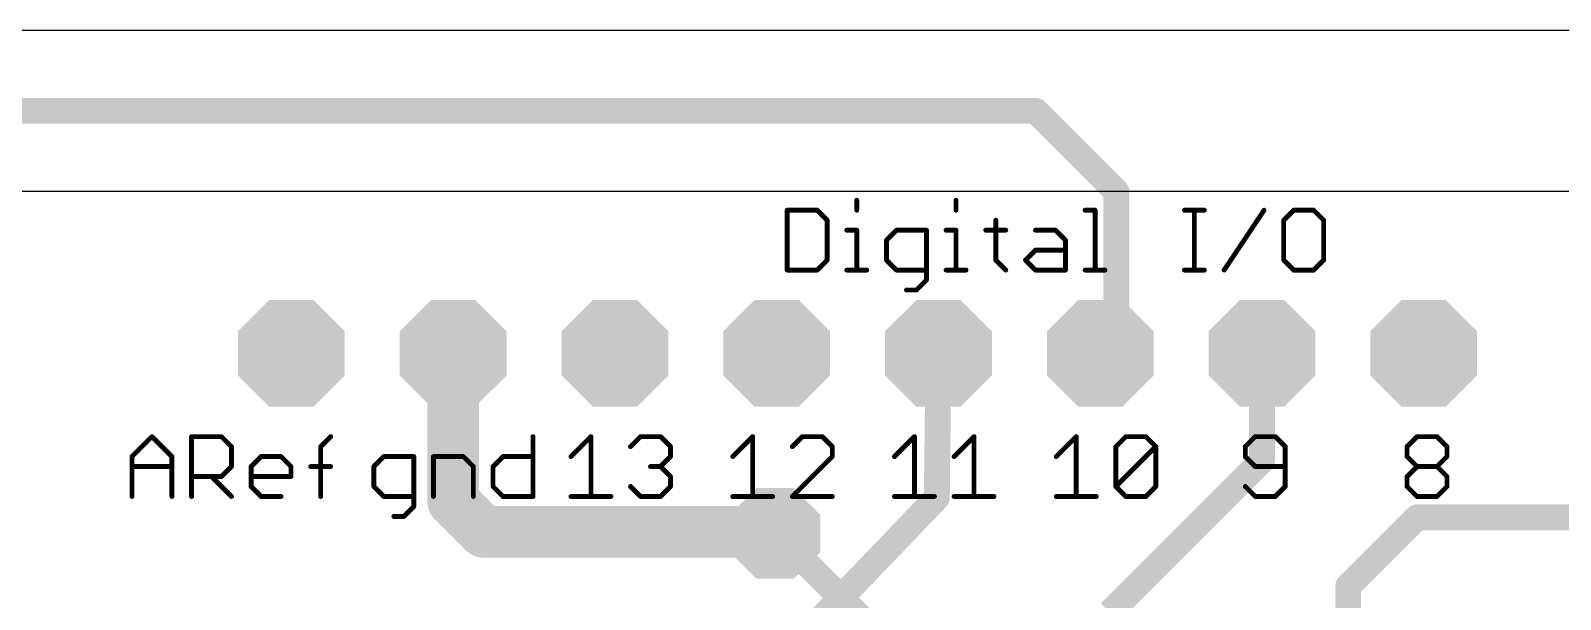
# Model space of a CAD drawing. Extents: x -5.4 to 69.8, y 0.1 to 57.2.
# Drawn here: x 21 to 45.02, y 48.32 to 57.25 of the extents above; entities that cross this region are included whole.
import ezdxf

# ---------------------------------------------------------------- set-up
doc = ezdxf.new("R2010")
doc.units = 0
for name, color, linetype in [('1', 22, 'CONTINUOUS'), ('16', 175, 'CONTINUOUS'), ('17', 82, 'CONTINUOUS'), ('18', 82, 'CONTINUOUS'), ('20', 7, 'CONTINUOUS'), ('21', 253, 'CONTINUOUS')]:
    doc.layers.add(name, color=color, linetype=linetype)

# ---------------------------------------------------------------- blocks, each defined once
blk = doc.blocks.new('OCTAGONP')
at = {"const_width": 0.5}
blk.add_lwpolyline([(-0.25, -0.1036), (-0.25, 0.1036), (-0.1036, 0.25), (0.1036, 0.25), (0.25, 0.1036), (0.25, -0.1036), (0.1036, -0.25), (-0.1036, -0.25), (-0.25, -0.1036), (-0.25, 0.1036)], dxfattribs=at)
blk = doc.blocks.new('OCTAGONV')
at = {"const_width": 0.5}
blk.add_lwpolyline([(-0.25, -0.1036), (-0.25, 0.1036), (-0.1036, 0.25), (0.1036, 0.25), (0.25, 0.1036), (0.25, -0.1036), (0.1036, -0.25), (-0.1036, -0.25), (-0.25, -0.1036), (-0.25, 0.1036)], dxfattribs=at)

msp = doc.modelspace()

# ---------------------------------------------------------------- linework, layer by layer
at = {"layer": '1'}
for points, const_width in [([(10.11, 55.99), (36.78, 55.99)], 0.4064), ([(36.78, 55.99), (38.05, 54.72)], 0.4064), ([(38.05, 54.72), (38.05, 52.434)], 0.4064), ([(38.05, 52.434), (37.796, 52.18)], 0.4064), ([(27.636, 52.18), (27.636, 49.8594)], 0.8128), ([(35.256, 52.18), (35.2306, 49.9118)], 0.4064), ([(40.3352, 52.1792), (40.336, 52.18)], 0.4064), ([(40.3352, 50.4952), (40.3352, 52.1792)], 0.4064), ([(37.9484, 48.1084), (40.3352, 50.4952)], 0.4064), ([(27.636, 49.8594), (28.1178, 49.3776)], 0.8128), ([(35.2306, 49.9118), (32.258, 46.8122)], 0.4064), ([(28.1178, 49.3776), (32.6898, 49.3776)], 0.8128), ([(41.6898, 48.5224), (42.7736, 49.6062)], 0.4064), ([(42.7736, 49.6062), (49.4462, 49.6062)], 0.4064), ([(41.6898, 43.7822), (41.6898, 48.5224)], 0.4064)]:
    msp.add_lwpolyline(points, dxfattribs=dict(at, const_width=const_width))
for points, const_width in [([(36.8518, 56.0618, 1), (36.7082, 55.9182)], 0.2032), ([(36.78, 55.8884, 1), (36.78, 56.0916)], 0.2032), ([(38.1516, 54.72, 1), (37.9484, 54.72)], 0.2032), ([(37.9782, 54.6482, 1), (38.1218, 54.7918)], 0.2032), ([(38.1218, 52.3622, 1), (37.9782, 52.5058)], 0.2032), ([(27.8392, 52.18, 1), (27.4328, 52.18)], 0.4064), ([(35.3576, 52.1789, 1), (35.1544, 52.1811)], 0.2032), ([(37.9484, 52.434, 1), (38.1516, 52.434)], 0.2032), ([(40.4368, 52.1792, 1), (40.2336, 52.1792)], 0.2032), ([(40.4078, 52.1082, 1), (40.2642, 52.2518)], 0.2032), ([(37.7242, 52.2518, 1), (37.8678, 52.1082)], 0.2032), ([(40.2634, 52.251, 1), (40.407, 52.1074)], 0.2032), ([(40.407, 50.4234, 1), (40.2634, 50.567)], 0.2032), ([(40.2336, 50.4952, 1), (40.4368, 50.4952)], 0.2032), ([(27.7797, 50.0031, 1), (27.4923, 49.7157)], 0.4064), ([(27.4328, 49.8594, 1), (27.8392, 49.8594)], 0.4064), ([(35.129, 49.9129, 1), (35.3322, 49.9107)], 0.2032), ([(35.3039, 49.8415, 1), (35.1573, 49.9821)], 0.2032), ([(28.1178, 49.5808, 1), (28.1178, 49.1744)], 0.4064), ([(27.9741, 49.2339, 1), (28.2615, 49.5213)], 0.4064), ([(32.6898, 49.1744, 1), (32.6898, 49.5808)], 0.4064), ([(42.7736, 49.7078, 1), (42.7736, 49.5046)], 0.2032), ([(42.8454, 49.5344, 1), (42.7018, 49.678)], 0.2032), ([(41.7914, 48.5224, 1), (41.5882, 48.5224)], 0.2032), ([(41.618, 48.5942, 1), (41.7616, 48.4506)], 0.2032)]:
    msp.add_lwpolyline(points, format="xyb", dxfattribs=dict(at, const_width=const_width))
at = {"layer": '16', "const_width": 0.4064}
msp.add_lwpolyline([(32.6898, 49.3776), (34.7726, 47.2948)], dxfattribs=at)
at = {"layer": '16', "const_width": 0.2032}
msp.add_lwpolyline([(32.7616, 49.4494, 1), (32.618, 49.3058)], format="xyb", dxfattribs=at)
at = {"layer": '20'}
for p, q in [((69.47, 57.25), (-0.05, 57.25)), ((65.736, 54.72), (1.22, 54.72))]:
    msp.add_line(p, q, dxfattribs=at)
at = {"layer": '21', "const_width": 0.0762}
for points in [[(33.9734, 54.5855), (33.9734, 54.4287)], [(35.5326, 54.5855), (35.5326, 54.4287)], [(32.8811, 54.4287), (32.8811, 53.4881)], [(33.3514, 54.4287), (32.8811, 54.4287)], [(33.5082, 54.2719), (33.3514, 54.4287)], [(33.5082, 53.6449), (33.5082, 54.2719)], [(36.1563, 54.2719), (36.1563, 53.6449)], [(37.5587, 54.4287), (37.7155, 54.4287)], [(37.7155, 54.4287), (37.7155, 53.4881)], [(39.1179, 54.4287), (39.4314, 54.4287)], [(39.2747, 53.4881), (39.2747, 54.4287)], [(39.7416, 53.4881), (40.3686, 54.4287)], [(40.8339, 54.4287), (40.6771, 54.2719)], [(40.6771, 54.2719), (40.6771, 53.6449)], [(41.1474, 54.4287), (40.8339, 54.4287)], [(41.3042, 54.2719), (41.1474, 54.4287)], [(41.3042, 53.6449), (41.3042, 54.2719)], [(33.8166, 54.1152), (33.9734, 54.1152)], [(33.9734, 54.1152), (33.9734, 53.4881)], [(34.5971, 54.1152), (34.4403, 53.9584)], [(35.0674, 54.1152), (34.5971, 54.1152)], [(35.0674, 53.3313), (35.0674, 54.1152)], [(35.3758, 54.1152), (35.5326, 54.1152)], [(35.5326, 54.1152), (35.5326, 53.4881)], [(35.9995, 54.1152), (36.313, 54.1152)], [(36.7799, 54.1152), (37.0935, 54.1152)], [(37.0935, 54.1152), (37.2502, 53.9584)], [(34.4403, 53.9584), (34.4403, 53.6449)], [(36.6232, 53.6449), (36.7799, 53.8016)], [(36.7799, 53.8016), (37.2502, 53.8016)], [(37.2502, 53.9584), (37.2502, 53.4881)], [(33.3514, 53.4881), (33.5082, 53.6449)], [(34.4403, 53.6449), (34.5971, 53.4881)], [(36.1563, 53.6449), (36.313, 53.4881)], [(36.7799, 53.4881), (36.6232, 53.6449)], [(40.6771, 53.6449), (40.8339, 53.4881)], [(41.1474, 53.4881), (41.3042, 53.6449)], [(32.8811, 53.4881), (33.3514, 53.4881)], [(33.8166, 53.4881), (34.1302, 53.4881)], [(34.5971, 53.4881), (35.0674, 53.4881)], [(34.9106, 53.1746), (35.0674, 53.3313)], [(35.3758, 53.4881), (35.6894, 53.4881)], [(37.2502, 53.4881), (36.7799, 53.4881)], [(37.5587, 53.4881), (37.8722, 53.4881)], [(39.1179, 53.4881), (39.4314, 53.4881)], [(40.8339, 53.4881), (41.1474, 53.4881)], [(34.7538, 53.1746), (34.9106, 53.1746)], [(22.5929, 50.5592), (22.9064, 50.8727)], [(22.9064, 50.8727), (23.2199, 50.5592)], [(23.5284, 49.9321), (23.5284, 50.8727)], [(23.5284, 50.8727), (23.9987, 50.8727)], [(23.9987, 50.8727), (24.1555, 50.7159)], [(24.1555, 50.7159), (24.1555, 50.4024)], [(25.5562, 50.7159), (25.713, 50.8727)], [(25.5562, 49.9321), (25.5562, 50.7159)], [(28.8897, 50.8727), (28.8897, 49.9321)], [(29.4861, 50.5592), (29.7996, 50.8727)], [(29.7996, 50.8727), (29.7996, 49.9321)], [(30.4216, 50.7159), (30.5783, 50.8727)], [(30.5783, 50.8727), (30.8919, 50.8727)], [(30.8919, 50.8727), (31.0487, 50.7159)], [(31.0487, 50.7159), (31.0487, 50.5592)], [(32.0261, 50.5592), (32.3396, 50.8727)], [(32.3396, 50.8727), (32.3396, 49.9321)], [(33.1183, 50.8727), (32.9616, 50.7159)], [(33.4319, 50.8727), (33.1183, 50.8727)], [(33.5887, 50.7159), (33.4319, 50.8727)], [(33.5887, 50.5592), (33.5887, 50.7159)], [(34.5661, 50.5592), (34.8796, 50.8727)], [(34.8796, 50.8727), (34.8796, 49.9321)], [(35.5016, 50.5592), (35.8151, 50.8727)], [(35.8151, 50.8727), (35.8151, 49.9321)], [(37.1061, 50.5592), (37.4196, 50.8727)], [(37.4196, 50.8727), (37.4196, 49.9321)], [(38.0416, 50.7159), (38.1983, 50.8727)], [(38.0416, 50.0889), (38.0416, 50.7159)], [(38.0416, 50.0889), (38.6686, 50.7159)], [(38.1983, 50.8727), (38.5119, 50.8727)], [(38.5119, 50.8727), (38.6686, 50.7159)], [(38.6686, 50.7159), (38.6686, 50.0889)], [(40.2303, 50.8727), (40.0736, 50.7159)], [(40.0736, 50.7159), (40.0736, 50.5592)], [(40.5439, 50.8727), (40.2303, 50.8727)], [(40.7007, 50.7159), (40.5439, 50.8727)], [(40.7007, 50.0889), (40.7007, 50.7159)], [(42.6136, 50.7159), (42.7703, 50.8727)], [(42.6136, 50.5592), (42.6136, 50.7159)], [(42.7703, 50.8727), (43.0839, 50.8727)], [(43.0839, 50.8727), (43.2407, 50.7159)], [(43.2407, 50.7159), (43.2407, 50.5592)], [(22.5929, 49.9321), (22.5929, 50.5592)], [(23.2199, 50.5592), (23.2199, 49.9321)], [(24.4639, 50.4024), (24.6207, 50.5592)], [(24.6207, 50.5592), (24.9342, 50.5592)], [(24.9342, 50.5592), (25.091, 50.4024)], [(26.5483, 50.5592), (26.3915, 50.4024)], [(27.0186, 50.5592), (26.5483, 50.5592)], [(27.0186, 49.7753), (27.0186, 50.5592)], [(27.3271, 49.9321), (27.3271, 50.5592)], [(27.3271, 50.5592), (27.7974, 50.5592)], [(27.7974, 50.5592), (27.9541, 50.4024)], [(28.2626, 50.4024), (28.4193, 50.5592)], [(28.4193, 50.5592), (28.8897, 50.5592)], [(31.0487, 50.5592), (30.8919, 50.4024)], [(32.9616, 49.9321), (33.5887, 50.5592)], [(40.0736, 50.5592), (40.2303, 50.4024)], [(42.7703, 50.4024), (42.6136, 50.5592)], [(43.2407, 50.5592), (43.0839, 50.4024)], [(22.5929, 50.4024), (23.2199, 50.4024)], [(23.9987, 50.2456), (23.5284, 50.2456)], [(23.8419, 50.2456), (24.1555, 49.9321)], [(24.1555, 50.4024), (23.9987, 50.2456)], [(24.4639, 50.0889), (24.4639, 50.4024)], [(25.091, 50.2456), (24.4639, 50.2456)], [(25.091, 50.4024), (25.091, 50.2456)], [(25.3994, 50.4024), (25.713, 50.4024)], [(26.3915, 50.4024), (26.3915, 50.0889)], [(27.9541, 50.4024), (27.9541, 49.9321)], [(28.2626, 50.0889), (28.2626, 50.4024)], [(30.8919, 50.4024), (30.7351, 50.4024)], [(30.8919, 50.4024), (31.0487, 50.2456)], [(31.0487, 50.2456), (31.0487, 50.0889)], [(40.2303, 50.4024), (40.7007, 50.4024)], [(42.6136, 50.2456), (42.7703, 50.4024)], [(42.6136, 50.0889), (42.6136, 50.2456)], [(42.7703, 50.4024), (43.0839, 50.4024)], [(43.0839, 50.4024), (43.2407, 50.2456)], [(43.2407, 50.2456), (43.2407, 50.0889)], [(24.6207, 49.9321), (24.4639, 50.0889)], [(24.9342, 49.9321), (24.6207, 49.9321)], [(26.3915, 50.0889), (26.5483, 49.9321)], [(26.5483, 49.9321), (27.0186, 49.9321)], [(28.4193, 49.9321), (28.2626, 50.0889)], [(28.8897, 49.9321), (28.4193, 49.9321)], [(29.4861, 49.9321), (30.1131, 49.9321)], [(30.5783, 49.9321), (30.4216, 50.0889)], [(30.8919, 49.9321), (30.5783, 49.9321)], [(31.0487, 50.0889), (30.8919, 49.9321)], [(32.0261, 49.9321), (32.6531, 49.9321)], [(33.5887, 49.9321), (32.9616, 49.9321)], [(34.5661, 49.9321), (35.1931, 49.9321)], [(35.5016, 49.9321), (36.1287, 49.9321)], [(37.1061, 49.9321), (37.7331, 49.9321)], [(38.1983, 49.9321), (38.0416, 50.0889)], [(38.5119, 49.9321), (38.1983, 49.9321)], [(38.6686, 50.0889), (38.5119, 49.9321)], [(40.0736, 50.0889), (40.2303, 49.9321)], [(40.2303, 49.9321), (40.5439, 49.9321)], [(40.5439, 49.9321), (40.7007, 50.0889)], [(42.7703, 49.9321), (42.6136, 50.0889)], [(43.0839, 49.9321), (42.7703, 49.9321)], [(43.2407, 50.0889), (43.0839, 49.9321)], [(26.8618, 49.6186), (27.0186, 49.7753)], [(26.7051, 49.6186), (26.8618, 49.6186)]]:
    msp.add_lwpolyline(points, dxfattribs=at)
at = {"layer": '21', "const_width": 0.0381}
for points in [[(33.9924, 54.5855, 1), (33.9543, 54.5855)], [(35.5516, 54.5855, 1), (35.5135, 54.5855)], [(32.8811, 54.4478, 1), (32.8811, 54.4097)], [(32.9002, 54.4287, 1), (32.8621, 54.4287)], [(33.3649, 54.4422, 1), (33.3379, 54.4152)], [(33.3514, 54.4097, 1), (33.3514, 54.4478)], [(33.5272, 54.2719, 1), (33.4891, 54.2719)], [(33.4947, 54.2585, 1), (33.5216, 54.2854)], [(33.9543, 54.4287, 1), (33.9924, 54.4287)], [(35.5135, 54.4287, 1), (35.5516, 54.4287)], [(36.1753, 54.2719, 1), (36.1372, 54.2719)], [(37.5587, 54.4478, 1), (37.5587, 54.4097)], [(37.7345, 54.4287, 1), (37.6964, 54.4287)], [(37.7155, 54.4097, 1), (37.7155, 54.4478)], [(39.1179, 54.4478, 1), (39.1179, 54.4097)], [(39.2937, 54.4287, 1), (39.2556, 54.4287)], [(39.4314, 54.4097, 1), (39.4314, 54.4478)], [(40.3845, 54.4181, 1), (40.3528, 54.4393)], [(40.6961, 54.2719, 1), (40.658, 54.2719)], [(40.6636, 54.2854, 1), (40.6906, 54.2585)], [(40.8339, 54.4478, 1), (40.8339, 54.4097)], [(40.8473, 54.4152, 1), (40.8204, 54.4422)], [(41.1609, 54.4422, 1), (41.1339, 54.4152)], [(41.1474, 54.4097, 1), (41.1474, 54.4478)], [(41.3232, 54.2719, 1), (41.2851, 54.2719)], [(41.2907, 54.2585, 1), (41.3176, 54.2854)], [(33.8166, 54.1342, 1), (33.8166, 54.0961)], [(33.9924, 54.1152, 1), (33.9543, 54.1152)], [(33.9734, 54.0961, 1), (33.9734, 54.1342)], [(34.5971, 54.1342, 1), (34.5971, 54.0961)], [(34.6105, 54.1017, 1), (34.5836, 54.1286)], [(35.0864, 54.1152, 1), (35.0483, 54.1152)], [(35.0674, 54.0961, 1), (35.0674, 54.1342)], [(35.3758, 54.1342, 1), (35.3758, 54.0961)], [(35.5516, 54.1152, 1), (35.5135, 54.1152)], [(35.5326, 54.0961, 1), (35.5326, 54.1342)], [(35.9995, 54.1342, 1), (35.9995, 54.0961)], [(36.313, 54.0961, 1), (36.313, 54.1342)], [(36.7799, 54.1342, 1), (36.7799, 54.0961)], [(37.1069, 54.1286, 1), (37.08, 54.1017)], [(37.0935, 54.0961, 1), (37.0935, 54.1342)], [(34.4593, 53.9584, 1), (34.4212, 53.9584)], [(34.4268, 53.9719, 1), (34.4538, 53.9449)], [(36.7799, 53.8207, 1), (36.7799, 53.7826)], [(36.7934, 53.7882, 1), (36.7665, 53.8151)], [(37.2693, 53.9584, 1), (37.2312, 53.9584)], [(37.2368, 53.9449, 1), (37.2637, 53.9719)], [(37.2502, 53.7826, 1), (37.2502, 53.8207)], [(33.4891, 53.6449, 1), (33.5272, 53.6449)], [(33.5216, 53.6314, 1), (33.4947, 53.6583)], [(34.4212, 53.6449, 1), (34.4593, 53.6449)], [(34.4538, 53.6583, 1), (34.4268, 53.6314)], [(36.1372, 53.6449, 1), (36.1753, 53.6449)], [(36.1697, 53.6583, 1), (36.1428, 53.6314)], [(36.6366, 53.6583, 1), (36.6097, 53.6314)], [(36.6097, 53.6583, 1), (36.6366, 53.6314)], [(40.6906, 53.6583, 1), (40.6636, 53.6314)], [(40.658, 53.6449, 1), (40.6961, 53.6449)], [(41.2851, 53.6449, 1), (41.3232, 53.6449)], [(41.3176, 53.6314, 1), (41.2907, 53.6583)], [(32.8811, 53.5072, 1), (32.8811, 53.4691)], [(32.8621, 53.4881, 1), (32.9002, 53.4881)], [(33.3379, 53.5016, 1), (33.3649, 53.4746)], [(33.3514, 53.4691, 1), (33.3514, 53.5072)], [(33.8166, 53.5072, 1), (33.8166, 53.4691)], [(33.9543, 53.4881, 1), (33.9924, 53.4881)], [(34.1302, 53.4691, 1), (34.1302, 53.5072)], [(34.5971, 53.5072, 1), (34.5971, 53.4691)], [(34.5836, 53.4746, 1), (34.6105, 53.5016)], [(35.0483, 53.3313, 1), (35.0864, 53.3313)], [(35.0808, 53.3179, 1), (35.0539, 53.3448)], [(35.0674, 53.4691, 1), (35.0674, 53.5072)], [(35.3758, 53.5072, 1), (35.3758, 53.4691)], [(35.5135, 53.4881, 1), (35.5516, 53.4881)], [(35.6894, 53.4691, 1), (35.6894, 53.5072)], [(36.2996, 53.4746, 1), (36.3265, 53.5016)], [(36.7799, 53.5072, 1), (36.7799, 53.4691)], [(36.7665, 53.4746, 1), (36.7934, 53.5016)], [(37.2312, 53.4881, 1), (37.2693, 53.4881)], [(37.2502, 53.4691, 1), (37.2502, 53.5072)], [(37.5587, 53.5072, 1), (37.5587, 53.4691)], [(37.6964, 53.4881, 1), (37.7345, 53.4881)], [(37.8722, 53.4691, 1), (37.8722, 53.5072)], [(39.1179, 53.5072, 1), (39.1179, 53.4691)], [(39.2556, 53.4881, 1), (39.2937, 53.4881)], [(39.4314, 53.4691, 1), (39.4314, 53.5072)], [(39.7257, 53.4987, 1), (39.7574, 53.4775)], [(40.8339, 53.5072, 1), (40.8339, 53.4691)], [(40.8204, 53.4746, 1), (40.8473, 53.5016)], [(41.1339, 53.5016, 1), (41.1609, 53.4746)], [(41.1474, 53.4691, 1), (41.1474, 53.5072)], [(34.7538, 53.1936, 1), (34.7538, 53.1555)], [(34.8971, 53.188, 1), (34.9241, 53.1611)], [(34.9106, 53.1555, 1), (34.9106, 53.1936)], [(22.9199, 50.8862, 1), (22.8929, 50.8592)], [(22.9199, 50.8592, 1), (22.8929, 50.8862)], [(23.5474, 50.8727, 1), (23.5093, 50.8727)], [(23.5284, 50.8918, 1), (23.5284, 50.8537)], [(24.0122, 50.8862, 1), (23.9852, 50.8592)], [(23.9987, 50.8537, 1), (23.9987, 50.8918)], [(24.1745, 50.7159, 1), (24.1364, 50.7159)], [(24.142, 50.7025, 1), (24.1689, 50.7294)], [(25.5752, 50.7159, 1), (25.5371, 50.7159)], [(25.5427, 50.7294, 1), (25.5697, 50.7025)], [(25.7264, 50.8592, 1), (25.6995, 50.8862)], [(28.9087, 50.8727, 1), (28.8706, 50.8727)], [(29.8186, 50.8727, 1), (29.7805, 50.8727)], [(29.8131, 50.8592, 1), (29.7861, 50.8862)], [(30.4081, 50.7294, 1), (30.4351, 50.7025)], [(30.5783, 50.8918, 1), (30.5783, 50.8537)], [(30.5918, 50.8592, 1), (30.5649, 50.8862)], [(30.9054, 50.8862, 1), (30.8784, 50.8592)], [(30.8919, 50.8537, 1), (30.8919, 50.8918)], [(31.0677, 50.7159, 1), (31.0296, 50.7159)], [(31.0352, 50.7025, 1), (31.0621, 50.7294)], [(32.3586, 50.8727, 1), (32.3205, 50.8727)], [(32.3531, 50.8592, 1), (32.3261, 50.8862)], [(32.9481, 50.7294, 1), (32.9751, 50.7025)], [(33.1183, 50.8918, 1), (33.1183, 50.8537)], [(33.1318, 50.8592, 1), (33.1049, 50.8862)], [(33.4454, 50.8862, 1), (33.4184, 50.8592)], [(33.4319, 50.8537, 1), (33.4319, 50.8918)], [(33.6077, 50.7159, 1), (33.5696, 50.7159)], [(33.5752, 50.7025, 1), (33.6021, 50.7294)], [(34.8986, 50.8727, 1), (34.8605, 50.8727)], [(34.8931, 50.8592, 1), (34.8661, 50.8862)], [(35.8342, 50.8727, 1), (35.7961, 50.8727)], [(35.8286, 50.8592, 1), (35.8016, 50.8862)], [(37.4386, 50.8727, 1), (37.4005, 50.8727)], [(37.4331, 50.8592, 1), (37.4061, 50.8862)], [(38.0606, 50.7159, 1), (38.0225, 50.7159)], [(38.0281, 50.7294, 1), (38.0551, 50.7025)], [(38.1983, 50.8918, 1), (38.1983, 50.8537)], [(38.2118, 50.8592, 1), (38.1849, 50.8862)], [(38.5254, 50.8862, 1), (38.4984, 50.8592)], [(38.5119, 50.8537, 1), (38.5119, 50.8918)], [(38.6877, 50.7159, 1), (38.6496, 50.7159)], [(38.6821, 50.7025, 1), (38.6552, 50.7294)], [(38.6552, 50.7025, 1), (38.6821, 50.7294)], [(40.0926, 50.7159, 1), (40.0545, 50.7159)], [(40.0601, 50.7294, 1), (40.0871, 50.7025)], [(40.2303, 50.8918, 1), (40.2303, 50.8537)], [(40.2438, 50.8592, 1), (40.2169, 50.8862)], [(40.5574, 50.8862, 1), (40.5304, 50.8592)], [(40.5439, 50.8537, 1), (40.5439, 50.8918)], [(40.7197, 50.7159, 1), (40.6816, 50.7159)], [(40.6872, 50.7025, 1), (40.7141, 50.7294)], [(42.6326, 50.7159, 1), (42.5945, 50.7159)], [(42.6001, 50.7294, 1), (42.6271, 50.7025)], [(42.7703, 50.8918, 1), (42.7703, 50.8537)], [(42.7838, 50.8592, 1), (42.7569, 50.8862)], [(43.0974, 50.8862, 1), (43.0704, 50.8592)], [(43.0839, 50.8537, 1), (43.0839, 50.8918)], [(43.2597, 50.7159, 1), (43.2216, 50.7159)], [(43.2272, 50.7025, 1), (43.2541, 50.7294)], [(22.6119, 50.5592, 1), (22.5738, 50.5592)], [(22.5794, 50.5726, 1), (22.6063, 50.5457)], [(23.239, 50.5592, 1), (23.2009, 50.5592)], [(23.2065, 50.5457, 1), (23.2334, 50.5726)], [(24.6207, 50.5782, 1), (24.6207, 50.5401)], [(24.6341, 50.5457, 1), (24.6072, 50.5726)], [(24.9477, 50.5726, 1), (24.9207, 50.5457)], [(24.9342, 50.5401, 1), (24.9342, 50.5782)], [(26.5483, 50.5782, 1), (26.5483, 50.5401)], [(26.5618, 50.5457, 1), (26.5348, 50.5726)], [(27.0377, 50.5592, 1), (26.9996, 50.5592)], [(27.0186, 50.5401, 1), (27.0186, 50.5782)], [(27.3461, 50.5592, 1), (27.308, 50.5592)], [(27.3271, 50.5782, 1), (27.3271, 50.5401)], [(27.8108, 50.5726, 1), (27.7839, 50.5457)], [(27.7974, 50.5401, 1), (27.7974, 50.5782)], [(28.4193, 50.5782, 1), (28.4193, 50.5401)], [(28.4328, 50.5457, 1), (28.4059, 50.5726)], [(28.8897, 50.5401, 1), (28.8897, 50.5782)], [(29.4726, 50.5726, 1), (29.4995, 50.5457)], [(31.0296, 50.5592, 1), (31.0677, 50.5592)], [(31.0621, 50.5457, 1), (31.0352, 50.5726)], [(32.0126, 50.5726, 1), (32.0395, 50.5457)], [(33.5696, 50.5592, 1), (33.6077, 50.5592)], [(33.6021, 50.5457, 1), (33.5752, 50.5726)], [(34.5526, 50.5726, 1), (34.5795, 50.5457)], [(35.4881, 50.5726, 1), (35.5151, 50.5457)], [(37.0926, 50.5726, 1), (37.1195, 50.5457)], [(40.0545, 50.5592, 1), (40.0926, 50.5592)], [(40.0871, 50.5726, 1), (40.0601, 50.5457)], [(42.5945, 50.5592, 1), (42.6326, 50.5592)], [(42.6271, 50.5726, 1), (42.6001, 50.5457)], [(43.2216, 50.5592, 1), (43.2597, 50.5592)], [(43.2541, 50.5457, 1), (43.2272, 50.5726)], [(22.5929, 50.4215, 1), (22.5929, 50.3834)], [(23.2199, 50.3834, 1), (23.2199, 50.4215)], [(23.5284, 50.2647, 1), (23.5284, 50.2266)], [(23.8554, 50.2591, 1), (23.8284, 50.2322)], [(23.9852, 50.2591, 1), (24.0122, 50.2322)], [(23.9987, 50.2266, 1), (23.9987, 50.2647)], [(24.1364, 50.4024, 1), (24.1745, 50.4024)], [(24.1689, 50.3889, 1), (24.142, 50.4159)], [(24.4504, 50.4159, 1), (24.4774, 50.3889)], [(24.4639, 50.2647, 1), (24.4639, 50.2266)], [(24.483, 50.4024, 1), (24.4449, 50.4024)], [(25.11, 50.4024, 1), (25.0719, 50.4024)], [(25.0719, 50.2456, 1), (25.11, 50.2456)], [(25.0775, 50.3889, 1), (25.1044, 50.4159)], [(25.091, 50.2266, 1), (25.091, 50.2647)], [(25.3994, 50.4215, 1), (25.3994, 50.3834)], [(25.713, 50.3834, 1), (25.713, 50.4215)], [(26.4106, 50.4024, 1), (26.3725, 50.4024)], [(26.3781, 50.4159, 1), (26.405, 50.3889)], [(27.9732, 50.4024, 1), (27.9351, 50.4024)], [(27.9407, 50.3889, 1), (27.9676, 50.4159)], [(28.2816, 50.4024, 1), (28.2435, 50.4024)], [(28.2491, 50.4159, 1), (28.2761, 50.3889)], [(30.7351, 50.4215, 1), (30.7351, 50.3834)], [(30.9054, 50.4159, 1), (30.8784, 50.3889)], [(30.8784, 50.4159, 1), (30.9054, 50.3889)], [(30.8919, 50.3834, 1), (30.8919, 50.4215)], [(31.0677, 50.2456, 1), (31.0296, 50.2456)], [(31.0352, 50.2322, 1), (31.0621, 50.2591)], [(40.2303, 50.4215, 1), (40.2303, 50.3834)], [(40.2169, 50.3889, 1), (40.2438, 50.4159)], [(40.7007, 50.3834, 1), (40.7007, 50.4215)], [(42.6326, 50.2456, 1), (42.5945, 50.2456)], [(42.6001, 50.2591, 1), (42.6271, 50.2322)], [(42.7703, 50.4215, 1), (42.7703, 50.3834)], [(42.7838, 50.3889, 1), (42.7569, 50.4159)], [(42.7569, 50.3889, 1), (42.7838, 50.4159)], [(43.0974, 50.4159, 1), (43.0704, 50.3889)], [(43.0704, 50.4159, 1), (43.0974, 50.3889)], [(43.0839, 50.3834, 1), (43.0839, 50.4215)], [(43.2597, 50.2456, 1), (43.2216, 50.2456)], [(43.2272, 50.2322, 1), (43.2541, 50.2591)], [(24.142, 49.9186, 1), (24.1689, 49.9456)], [(24.4774, 50.1023, 1), (24.4504, 50.0754)], [(24.4449, 50.0889, 1), (24.483, 50.0889)], [(24.6207, 49.9512, 1), (24.6207, 49.9131)], [(24.6072, 49.9186, 1), (24.6341, 49.9456)], [(24.9342, 49.9131, 1), (24.9342, 49.9512)], [(26.3725, 50.0889, 1), (26.4106, 50.0889)], [(26.405, 50.1023, 1), (26.3781, 50.0754)], [(26.5483, 49.9512, 1), (26.5483, 49.9131)], [(26.5348, 49.9186, 1), (26.5618, 49.9456)], [(27.0186, 49.9131, 1), (27.0186, 49.9512)], [(28.2761, 50.1023, 1), (28.2491, 50.0754)], [(28.2435, 50.0889, 1), (28.2816, 50.0889)], [(28.4193, 49.9512, 1), (28.4193, 49.9131)], [(28.4059, 49.9186, 1), (28.4328, 49.9456)], [(28.8897, 49.9131, 1), (28.8897, 49.9512)], [(29.4861, 49.9512, 1), (29.4861, 49.9131)], [(30.1131, 49.9131, 1), (30.1131, 49.9512)], [(30.4351, 50.1023, 1), (30.4081, 50.0754)], [(30.5783, 49.9512, 1), (30.5783, 49.9131)], [(30.5649, 49.9186, 1), (30.5918, 49.9456)], [(30.8784, 49.9456, 1), (30.9054, 49.9186)], [(30.8919, 49.9131, 1), (30.8919, 49.9512)], [(31.0296, 50.0889, 1), (31.0677, 50.0889)], [(31.0621, 50.0754, 1), (31.0352, 50.1023)], [(32.0261, 49.9512, 1), (32.0261, 49.9131)], [(32.6531, 49.9131, 1), (32.6531, 49.9512)], [(32.9616, 49.9512, 1), (32.9616, 49.9131)], [(32.9481, 49.9456, 1), (32.9751, 49.9186)], [(33.5887, 49.9131, 1), (33.5887, 49.9512)], [(34.5661, 49.9512, 1), (34.5661, 49.9131)], [(35.1931, 49.9131, 1), (35.1931, 49.9512)], [(35.5016, 49.9512, 1), (35.5016, 49.9131)], [(36.1287, 49.9131, 1), (36.1287, 49.9512)], [(37.1061, 49.9512, 1), (37.1061, 49.9131)], [(37.7331, 49.9131, 1), (37.7331, 49.9512)], [(38.0551, 50.1023, 1), (38.0281, 50.0754)], [(38.0281, 50.1023, 1), (38.0551, 50.0754)], [(38.0225, 50.0889, 1), (38.0606, 50.0889)], [(38.1983, 49.9512, 1), (38.1983, 49.9131)], [(38.1849, 49.9186, 1), (38.2118, 49.9456)], [(38.4984, 49.9456, 1), (38.5254, 49.9186)], [(38.5119, 49.9131, 1), (38.5119, 49.9512)], [(38.6496, 50.0889, 1), (38.6877, 50.0889)], [(38.6821, 50.0754, 1), (38.6552, 50.1023)], [(40.0871, 50.1023, 1), (40.0601, 50.0754)], [(40.2303, 49.9512, 1), (40.2303, 49.9131)], [(40.2169, 49.9186, 1), (40.2438, 49.9456)], [(40.5304, 49.9456, 1), (40.5574, 49.9186)], [(40.5439, 49.9131, 1), (40.5439, 49.9512)], [(40.6816, 50.0889, 1), (40.7197, 50.0889)], [(40.7141, 50.0754, 1), (40.6872, 50.1023)], [(42.5945, 50.0889, 1), (42.6326, 50.0889)], [(42.6271, 50.1023, 1), (42.6001, 50.0754)], [(42.7703, 49.9512, 1), (42.7703, 49.9131)], [(42.7569, 49.9186, 1), (42.7838, 49.9456)], [(43.0704, 49.9456, 1), (43.0974, 49.9186)], [(43.0839, 49.9131, 1), (43.0839, 49.9512)], [(43.2216, 50.0889, 1), (43.2597, 50.0889)], [(43.2541, 50.0754, 1), (43.2272, 50.1023)], [(22.5738, 49.9321, 1), (22.6119, 49.9321)], [(23.2009, 49.9321, 1), (23.239, 49.9321)], [(23.5093, 49.9321, 1), (23.5474, 49.9321)], [(25.5371, 49.9321, 1), (25.5752, 49.9321)], [(26.9996, 49.7753, 1), (27.0377, 49.7753)], [(27.0321, 49.7619, 1), (27.0051, 49.7888)], [(27.308, 49.9321, 1), (27.3461, 49.9321)], [(27.9351, 49.9321, 1), (27.9732, 49.9321)], [(28.8706, 49.9321, 1), (28.9087, 49.9321)], [(29.7805, 49.9321, 1), (29.8186, 49.9321)], [(32.3205, 49.9321, 1), (32.3586, 49.9321)], [(34.8605, 49.9321, 1), (34.8986, 49.9321)], [(35.7961, 49.9321, 1), (35.8342, 49.9321)], [(37.4005, 49.9321, 1), (37.4386, 49.9321)], [(26.7051, 49.6376, 1), (26.7051, 49.5995)], [(26.8484, 49.632, 1), (26.8753, 49.6051)], [(26.8618, 49.5995, 1), (26.8618, 49.6376)]]:
    msp.add_lwpolyline(points, format="xyb", dxfattribs=at)

# ---------------------------------------------------------------- block references
at = {"layer": '17', "xscale": 1.6764, "yscale": 1.6764}
for p in [(25.096, 52.18), (25.096, 52.18), (27.636, 52.18), (27.636, 52.18), (30.176, 52.18), (30.176, 52.18), (32.716, 52.18), (32.716, 52.18), (35.256, 52.18), (35.256, 52.18), (37.796, 52.18), (37.796, 52.18), (40.336, 52.18), (40.336, 52.18), (42.876, 52.18), (42.876, 52.18)]:
    msp.add_blockref('OCTAGONP', p, dxfattribs=at)
at = {"layer": '18'}
for p, xscale, yscale in [((32.6898, 49.3522), 1.4224, 1.4224), ((32.6898, 49.3522), 1.4224, 1.4224), ((32.6898, 49.3776), 1.016, 1.016), ((32.6898, 49.3776), 1.016, 1.016)]:
    msp.add_blockref('OCTAGONV', p, dxfattribs=dict(at, xscale=xscale, yscale=yscale))

doc.saveas('drawing.dxf')
